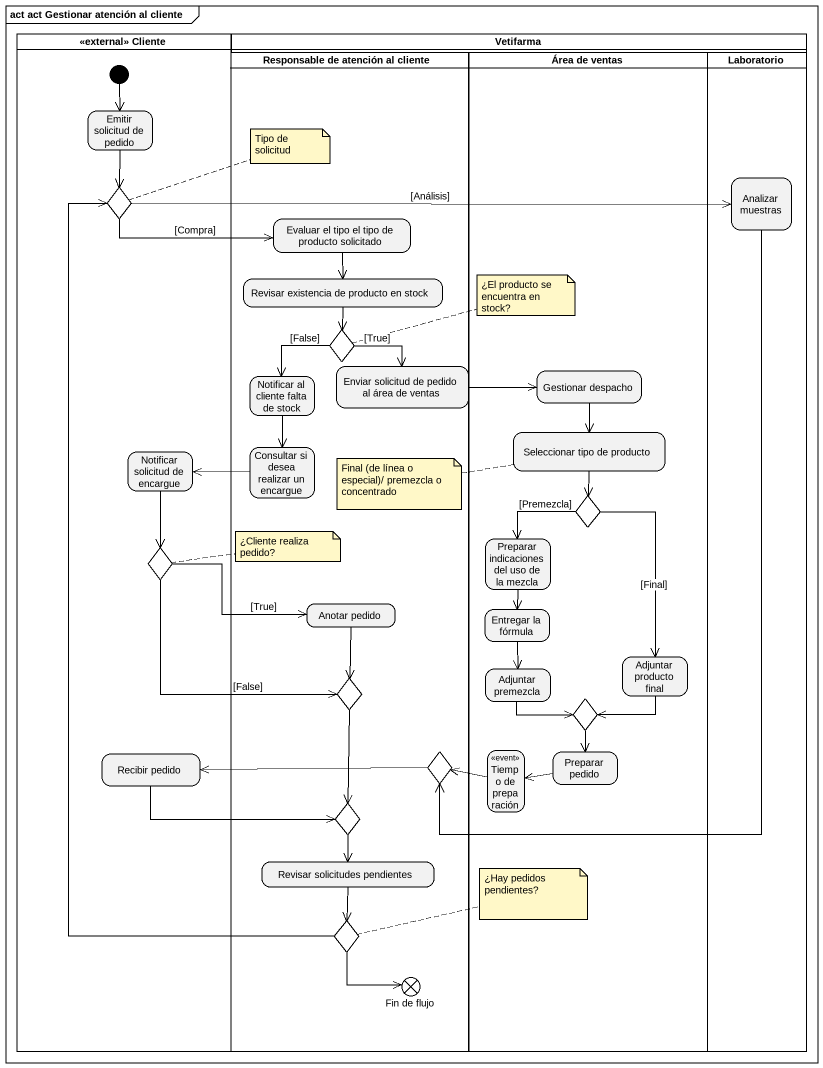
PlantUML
@startuml
mainframe act act Gestionar atención al cliente
hide empty description
state "<<external>> Cliente" as external_Cliente <<partition>> {
  state "Emitir solicitud de pedido" as Emitir_solicitud_de_pedido
  state choice1 <<choice>>
  state "Notificar solicitud de encargue" as Notificar_solicitud_de
  state choice4 <<choice>>
  state "Recibir pedido" as Recibir_pedido
  [*] --> Emitir_solicitud_de_pedido
}
state Vetifarma <<partition>> {
  state "Responsable de atención al cliente" as Responsable_de_atención_al <<partition>> {
    state "Evaluar el tipo el tipo de producto solicitado" as Evaluar_el_tipo_el_tipo_de
    state "Revisar existencia de producto en stock" as Revisar_existencia_de
    state choice2 <<choice>>
    state "Notificar al cliente falta de stock" as Notificar_al_cliente_falta
    state "Enviar solicitud de pedido al área de ventas" as Enviar_solicitud_de_pedido
    state "Consultar si desea realizar un encargue" as Consultar_si_desea_realizar
    state "Anotar pedido" as Anotar_pedido
    state choice5 <<choice>>
    state choice7 <<choice>>
    state choice8 <<choice>>
    state "Revisar solicitudes pendientes" as Revisar_solicitudes
    state choice9 <<choice>>
    state "Fin de flujo" as Fin_de_flujo <<end>>
  }
  state "Área de ventas" as Área_de_ventas <<partition>> {
    state "Gestionar despacho" as Gestionar_despacho
    state "Seleccionar tipo de producto" as Seleccionar_tipo_de_producto
    state choice3 <<choice>>
    state "Preparar indicaciones del uso de la mezcla" as Preparar_indicaciones_del
    state "Entregar la fórmula" as Entregar_la_fórmula
    state "Adjuntar premezcla" as Adjuntar_premezcla
    state "Adjuntar producto final" as Adjuntar_producto_final
    state choice6 <<choice>>
    state "Tiempo de preparación" as Tiempo_de_preparación <<event>>
    state "Preparar pedido" as Preparar_pedido
  }
  state Laboratorio <<partition>> {
    state "Analizar muestras" as Analizar_muestras
  }
}
Emitir_solicitud_de_pedido --> choice1
Analizar_muestras --> choice7
choice1 -right-> Analizar_muestras : [Análisis]
choice1 -right-> Evaluar_el_tipo_el_tipo_de : [Compra]
Evaluar_el_tipo_el_tipo_de --> Revisar_existencia_de
Revisar_existencia_de --> choice2
choice2 --> Notificar_al_cliente_falta : [False]
choice2 --> Enviar_solicitud_de_pedido : [True]
Notificar_al_cliente_falta --> Consultar_si_desea_realizar
Enviar_solicitud_de_pedido -right-> Gestionar_despacho
Gestionar_despacho --> Seleccionar_tipo_de_producto
Notificar_solicitud_de --> choice4
Consultar_si_desea_realizar -left-> Notificar_solicitud_de
Seleccionar_tipo_de_producto --> choice3
choice3 --> Preparar_indicaciones_del : [Premezcla]
choice3 --> Adjuntar_producto_final : [Final]
choice4 -right-> Anotar_pedido : [True]
choice4 --> choice5 : [False]
Preparar_indicaciones_del --> Entregar_la_fórmula
Anotar_pedido --> choice5
Entregar_la_fórmula --> Adjuntar_premezcla
choice5 --> choice8
Adjuntar_premezcla -right-> choice6
Adjuntar_producto_final -left-> choice6
choice6 --> Preparar_pedido
Recibir_pedido -right-> choice8
choice7 -left-> Recibir_pedido
Tiempo_de_preparación -left-> choice7
Preparar_pedido -left-> Tiempo_de_preparación
choice8 --> Revisar_solicitudes
Revisar_solicitudes --> choice9
choice9 -up-> choice1
choice9 --> Fin_de_flujo
note right of choice1 : Tipo de solicitud
note right of choice2 : ¿El producto se encuentra en stock?
note left of Seleccionar_tipo_de_producto : Final (de línea o especial)/ premezcla o concentrado
note right of choice4 : ¿Cliente realiza pedido?
note right of choice9 : ¿Hay pedidos pendientes?
@enduml
